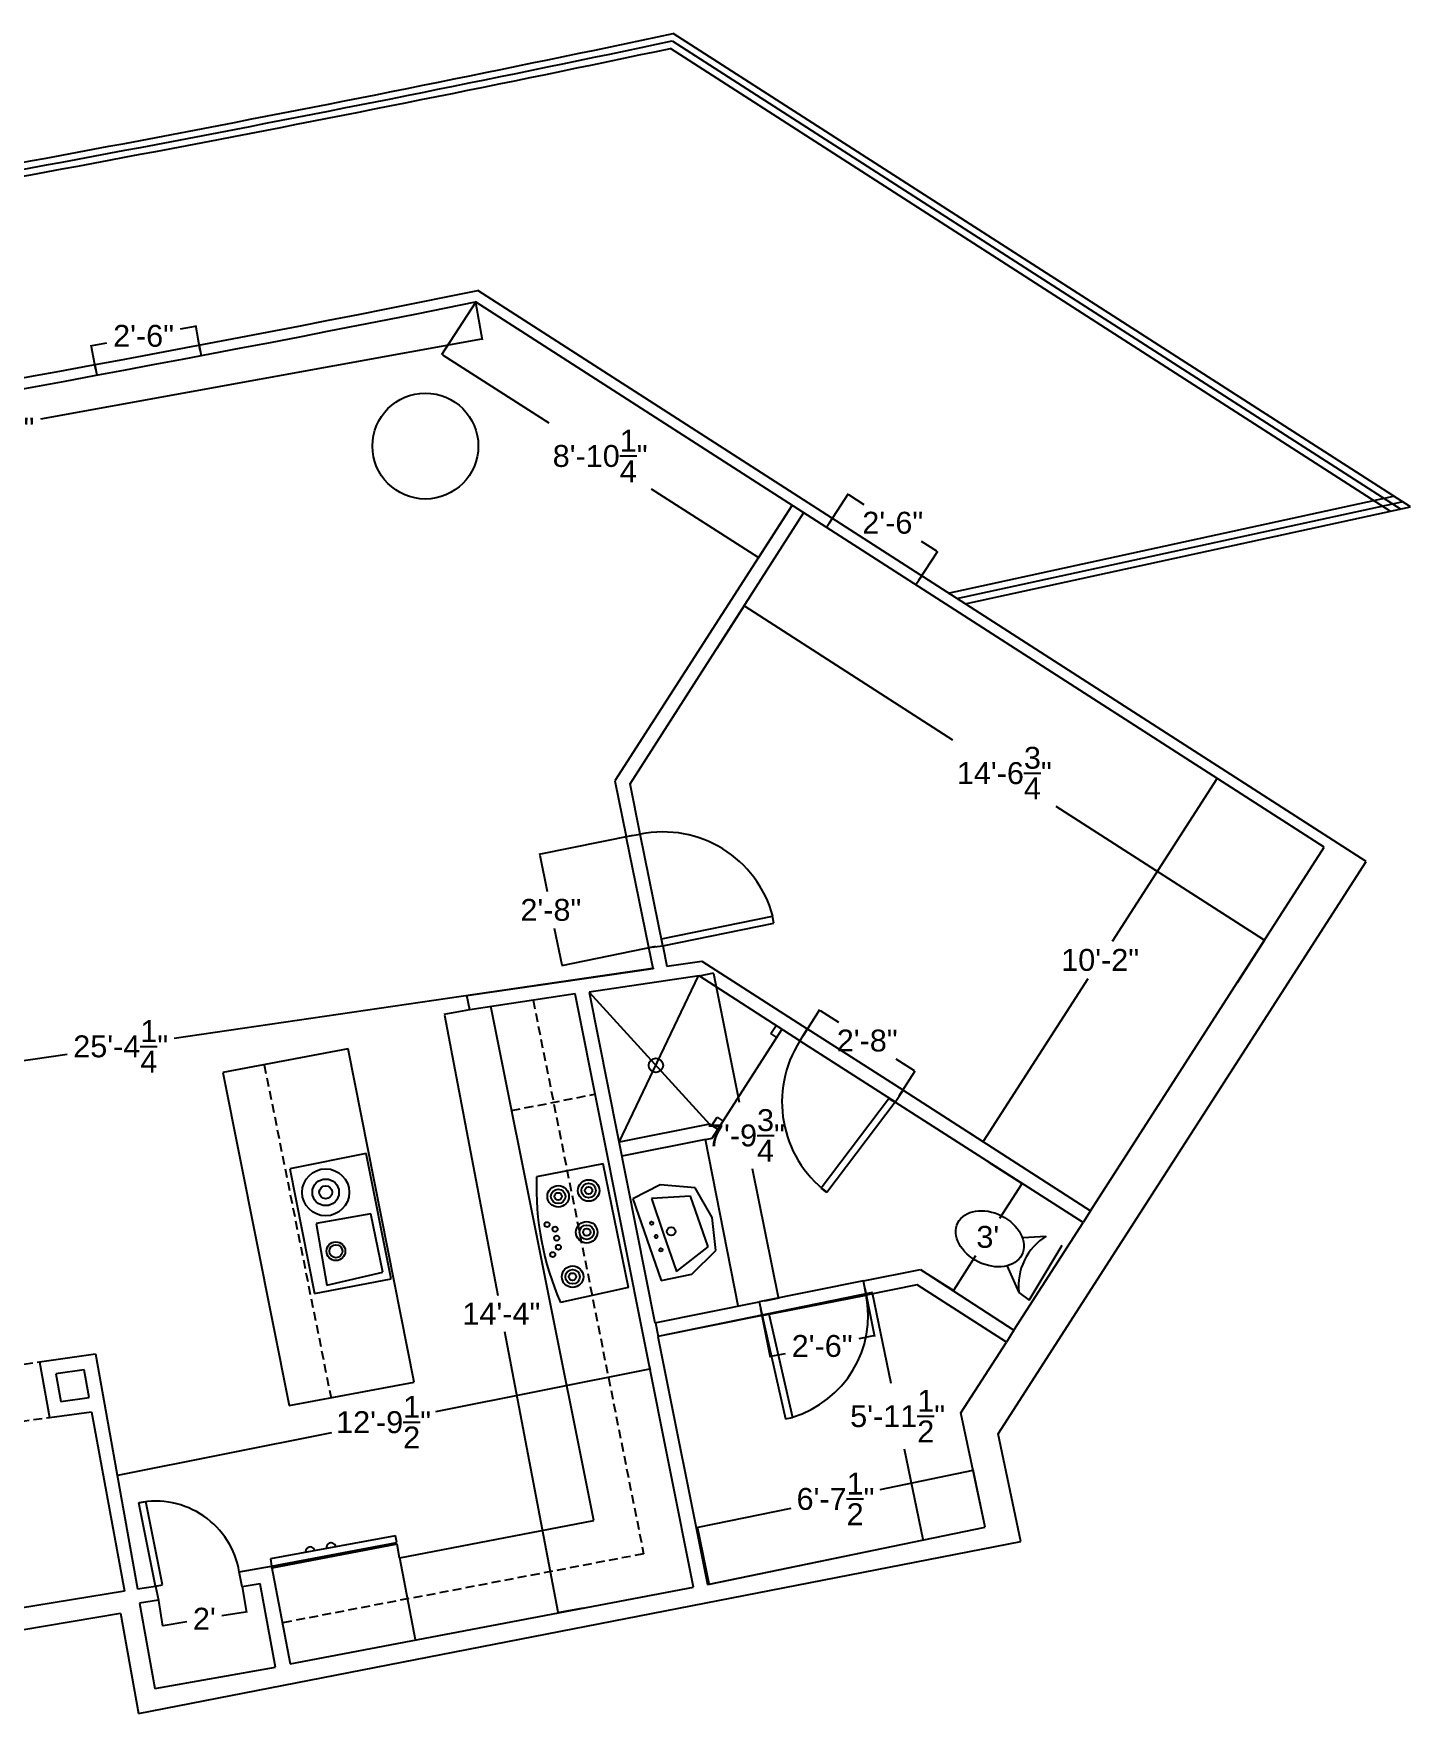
# Model space of a CAD drawing. Header units: inches. Extents: x -185 to 760, y -132 to 534.
# Drawn here: x 370.8 to 759.8, y 59.1 to 533.8 of the extents above; entities that cross this region are included whole.
import ezdxf

# ---------------------------------------------------------------- set-up
doc = ezdxf.new("R2010")
doc.units = ezdxf.units.IN
doc.header["$LTSCALE"] = 10
doc.header["$MEASUREMENT"] = 0
doc.linetypes.add('HIDDEN', pattern=[0.375, 0.25, -0.125])
doc.layers.get('0').update_dxf_attribs({"color": 5})
doc.layers.add('Dimensions', color=1, linetype='Continuous')
doc.layers.add('Hidden', color=3, linetype='HIDDEN')
doc.styles.get("Standard").update_dxf_attribs({"font": 'arial.ttf'})
doc.dimstyles.get("Standard").update_dxf_attribs({"dimtxt": 6.1875, "dimasz": 0.18, "dimexe": 0.18, "dimexo": 0.0625, "dimgap": 2.0625, "dimtad": 0, "dimtih": 1, "dimtoh": 1, "dimzin": 0, "dimdsep": 46, "dimlunit": 4, "dimtxsty": 'Standard', "dimcen": 0.09, "dimadec": 0, "dimazin": 0, "dimtfac": 1, "dimtofl": 0, "dimtmove": 0, "dimatfit": 3, "dimfxl": 1, "dimtolj": 1, "dimtzin": 0, "dimarcsym": 0})

# ---------------------------------------------------------------- blocks, each defined once
blk = doc.blocks.new('*D10')
at = {"layer": 'Defpoints', "color": 0, "transparency": 16777216}
for p in [(563.92, 360.08), (718.63, 277.54), (710.95, 265.6)]:
    blk.add_point(p, dxfattribs=at)
at = {"layer": 'Dimensions', "color": 0, "lineweight": -2, "transparency": 16777216}
for p, q in [((563.96, 360.13), (571.7, 372.18)), ((571.75, 371.93), (630.48, 334.19)), ((718.47, 277.64), (659.74, 315.38)), ((710.98, 265.65), (718.72, 277.7))]:
    blk.add_line(p, q, dxfattribs=at)
at = {"layer": 'Dimensions', "color": 0, "transparency": 16777216}
for points in [[(571.77, 371.96), (571.74, 371.9), (571.6, 372.03)], [(718.49, 277.67), (718.46, 277.62), (718.63, 277.54)]]:
    blk.add_solid(points, dxfattribs=at)
at = {"layer": 'Dimensions', "color": 0, "transparency": 16777216, "insert": (645.11, 324.79), "char_height": 6.1875, "attachment_point": 5}
blk.add_mtext('\\A1;14\'-6{\\H1.000000x;\\S3/4;}"', dxfattribs=at)
blk = doc.blocks.new('*D11')
at = {"layer": 'Defpoints', "color": 0, "transparency": 16777216}
for p in [(701.31, 325.82), (635.23, 223.14), (639.15, 220.62)]:
    blk.add_point(p, dxfattribs=at)
at = {"layer": 'Dimensions', "color": 0, "lineweight": -2, "transparency": 16777216}
for p, q in [((705.13, 323.15), (675.55, 277.18)), ((701.36, 325.79), (705.38, 323.2)), ((639.25, 220.77), (668.83, 266.74)), ((635.28, 223.1), (639.3, 220.52))]:
    blk.add_line(p, q, dxfattribs=at)
at = {"layer": 'Dimensions', "color": 0, "transparency": 16777216}
for points in [[(705.11, 323.17), (705.16, 323.13), (705.23, 323.3)], [(639.22, 220.78), (639.27, 220.75), (639.15, 220.62)]]:
    blk.add_solid(points, dxfattribs=at)
at = {"layer": 'Dimensions', "color": 0, "transparency": 16777216, "insert": (672.19, 271.96), "char_height": 6.188, "attachment_point": 5}
blk.add_mtext('\\A1;10\'-2"', dxfattribs=at)
blk = doc.blocks.new('*D12')
at = {"layer": 'Defpoints', "color": 0, "transparency": 16777216}
for p in [(588.4, 250.8), (619.85, 240.53), (615.36, 233.52)]:
    blk.add_point(p, dxfattribs=at)
at = {"layer": 'Dimensions', "color": 0, "lineweight": -2, "transparency": 16777216}
for p, q in [((588.44, 250.85), (592.99, 257.96)), ((593.05, 257.71), (598.23, 254.39)), ((619.7, 240.62), (614.52, 243.95)), ((615.4, 233.57), (619.95, 240.68))]:
    blk.add_line(p, q, dxfattribs=at)
at = {"layer": 'Dimensions', "color": 0, "transparency": 16777216}
for points in [[(593.06, 257.74), (593.03, 257.68), (592.89, 257.81)], [(619.72, 240.65), (619.69, 240.6), (619.85, 240.53)]]:
    blk.add_solid(points, dxfattribs=at)
at = {"layer": 'Dimensions', "color": 0, "transparency": 16777216, "insert": (606.37, 249.17), "char_height": 6.188, "attachment_point": 5}
blk.add_mtext('\\A1;2\'-8"', dxfattribs=at)
blk = doc.blocks.new('*D13')
at = {"layer": 'Defpoints', "color": 0, "transparency": 16777216}
for p in [(595.72, 395.44), (626.21, 387.4), (620.96, 379.22)]:
    blk.add_point(p, dxfattribs=at)
at = {"layer": 'Dimensions', "color": 0, "lineweight": -2, "transparency": 16777216}
for p, q in [((595.75, 395.49), (601.06, 403.76)), ((601.12, 403.51), (605.46, 400.72)), ((626.06, 387.49), (621.71, 390.28)), ((620.99, 379.28), (626.3, 387.55))]:
    blk.add_line(p, q, dxfattribs=at)
at = {"layer": 'Dimensions', "color": 0, "transparency": 16777216}
for points in [[(601.13, 403.54), (601.1, 403.49), (600.97, 403.61)], [(626.07, 387.52), (626.04, 387.47), (626.21, 387.4)]]:
    blk.add_solid(points, dxfattribs=at)
at = {"layer": 'Dimensions', "color": 0, "transparency": 16777216, "insert": (613.59, 395.5), "char_height": 6.188, "attachment_point": 5}
blk.add_mtext('\\A1;2\'-6"', dxfattribs=at)
blk = doc.blocks.new('*D14')
at = {"layer": 'Defpoints', "color": 0, "transparency": 16777216}
for p in [(416.66, 451.06), (417.93, 444.19), (388.44, 438.72)]:
    blk.add_point(p, dxfattribs=at)
at = {"layer": 'Dimensions', "color": 0, "lineweight": -2, "transparency": 16777216}
for p, q in [((416.48, 451.02), (412.25, 450.24)), ((417.92, 444.25), (416.63, 451.23)), ((387.34, 445.62), (391.57, 446.4)), ((388.43, 438.78), (387.13, 445.76))]:
    blk.add_line(p, q, dxfattribs=at)
at = {"layer": 'Dimensions', "color": 0, "transparency": 16777216}
for points in [[(416.48, 451.05), (416.49, 451), (416.66, 451.06)], [(387.33, 445.65), (387.35, 445.59), (387.16, 445.59)]]:
    blk.add_solid(points, dxfattribs=at)
at = {"layer": 'Dimensions', "color": 0, "transparency": 16777216, "insert": (401.91, 448.32), "char_height": 6.188, "attachment_point": 5}
blk.add_mtext('\\A1;2\'-6"', dxfattribs=at)
blk = doc.blocks.new('*D17')
at = {"layer": 'Defpoints', "color": 0, "transparency": 16777216}
for p in [(605.68, 179.28), (576.24, 173.44), (608.36, 165.79)]:
    blk.add_point(p, dxfattribs=at)
at = {"layer": 'Dimensions', "color": 0, "lineweight": -2, "transparency": 16777216}
for p, q in [((605.7, 179.22), (608.39, 165.62)), ((576.26, 173.38), (578.95, 159.78)), ((608.18, 165.76), (603.98, 164.93)), ((579.1, 159.99), (583.3, 160.82))]:
    blk.add_line(p, q, dxfattribs=at)
at = {"layer": 'Dimensions', "color": 0, "transparency": 16777216}
for points in [[(608.18, 165.79), (608.19, 165.73), (608.36, 165.79)], [(579.09, 160.02), (579.1, 159.96), (578.92, 159.95)]]:
    blk.add_solid(points, dxfattribs=at)
at = {"layer": 'Dimensions', "color": 0, "transparency": 16777216, "insert": (593.64, 162.87), "char_height": 6.188, "attachment_point": 5}
blk.add_mtext('\\A1;2\'-6"', dxfattribs=at)
blk = doc.blocks.new('*D18')
at = {"layer": 'Defpoints', "color": 0, "transparency": 16777216}
for p in [(540.24, 307.2), (546.64, 275.76), (520.19, 270.38)]:
    blk.add_point(p, dxfattribs=at)
at = {"layer": 'Dimensions', "color": 0, "lineweight": -2, "transparency": 16777216}
for p, q in [((540.18, 307.19), (513.62, 301.78)), ((513.83, 301.64), (515.93, 291.32)), ((520.16, 270.55), (518.06, 280.88)), ((546.58, 275.75), (520.02, 270.34))]:
    blk.add_line(p, q, dxfattribs=at)
at = {"layer": 'Dimensions', "color": 0, "transparency": 16777216}
for points in [[(513.86, 301.65), (513.8, 301.64), (513.79, 301.82)], [(520.19, 270.56), (520.13, 270.55), (520.19, 270.38)]]:
    blk.add_solid(points, dxfattribs=at)
at = {"layer": 'Dimensions', "color": 0, "transparency": 16777216, "insert": (516.99, 286.1), "char_height": 6.188, "attachment_point": 5}
blk.add_mtext('\\A1;2\'-8"', dxfattribs=at)
blk = doc.blocks.new('*D23')
at = {"layer": 'Defpoints', "color": 0, "transparency": 16777216}
for p in [(406.08, 91.04), (429.76, 94.88), (430.92, 87.75)]:
    blk.add_point(p, dxfattribs=at)
at = {"layer": 'Dimensions', "color": 0, "lineweight": -2, "transparency": 16777216}
for p, q in [((406.09, 90.98), (407.27, 83.73)), ((429.77, 94.82), (430.95, 87.57)), ((430.74, 87.72), (424.04, 86.64)), ((407.42, 83.94), (414.12, 85.03))]:
    blk.add_line(p, q, dxfattribs=at)
at = {"layer": 'Dimensions', "color": 0, "transparency": 16777216}
for points in [[(430.74, 87.75), (430.75, 87.69), (430.92, 87.75)], [(407.41, 83.97), (407.42, 83.91), (407.24, 83.91)]]:
    blk.add_solid(points, dxfattribs=at)
at = {"layer": 'Dimensions', "color": 0, "transparency": 16777216, "insert": (419.08, 85.83), "char_height": 6.188, "attachment_point": 5}
blk.add_mtext("\\A1;2'", dxfattribs=at)
blk = doc.blocks.new('*D29')
at = {"layer": 'Defpoints', "color": 0, "transparency": 16777216}
for p in [(545.92, 269.6), (545.93, 269.57), (244.96, 225.6)]:
    blk.add_point(p, dxfattribs=at)
at = {"layer": 'Dimensions', "color": 0, "lineweight": -2, "transparency": 16777216}
for p, q in [((545.75, 269.55), (410.54, 249.78)), ((545.93, 269.54), (545.95, 269.39)), ((245.14, 225.6), (380.36, 245.37)), ((244.97, 225.54), (244.99, 225.39))]:
    blk.add_line(p, q, dxfattribs=at)
at = {"layer": 'Dimensions', "color": 0, "transparency": 16777216}
for points in [[(545.75, 269.58), (545.75, 269.52), (545.93, 269.57)], [(245.14, 225.63), (245.15, 225.57), (244.97, 225.57)]]:
    blk.add_solid(points, dxfattribs=at)
at = {"layer": 'Dimensions', "color": 0, "transparency": 16777216, "insert": (395.45, 247.57), "char_height": 6.1875, "attachment_point": 5}
blk.add_mtext('\\A1;25\'-4{\\H1.000000x;\\S1/4;}"', dxfattribs=at)
blk = doc.blocks.new('*D30')
at = {"layer": 'Defpoints', "color": 0, "transparency": 16777216}
for p in [(495.68, 457.92), (497.58, 447.41), (215.84, 407.36)]:
    blk.add_point(p, dxfattribs=at)
at = {"layer": 'Dimensions', "color": 0, "lineweight": -2, "transparency": 16777216}
for p, q in [((495.7, 457.86), (497.62, 447.23)), ((497.41, 447.38), (372.75, 424.85)), ((217.92, 396.88), (342.57, 419.4)), ((215.85, 407.3), (217.77, 396.67))]:
    blk.add_line(p, q, dxfattribs=at)
at = {"layer": 'Dimensions', "color": 0, "transparency": 16777216}
for points in [[(497.4, 447.4), (497.41, 447.35), (497.58, 447.41)], [(217.91, 396.91), (217.92, 396.85), (217.74, 396.85)]]:
    blk.add_solid(points, dxfattribs=at)
at = {"layer": 'Dimensions', "color": 0, "transparency": 16777216, "insert": (357.66, 422.13), "char_height": 6.1875, "attachment_point": 5}
blk.add_mtext('\\A1;23\'-8{\\H1.000000x;\\S1/4;}"', dxfattribs=at)
blk = doc.blocks.new('*D31')
at = {"layer": 'Defpoints', "color": 0, "transparency": 16777216}
for p in [(495.7, 457.86), (585.08, 400.41), (575.61, 385.68)]:
    blk.add_point(p, dxfattribs=at)
at = {"layer": 'Dimensions', "color": 0, "lineweight": -2, "transparency": 16777216}
for p, q in [((495.66, 457.81), (486.13, 442.98)), ((486.38, 443.03), (516.38, 423.75)), ((575.46, 385.78), (545.46, 405.06)), ((585.05, 400.36), (575.52, 385.53))]:
    blk.add_line(p, q, dxfattribs=at)
at = {"layer": 'Dimensions', "color": 0, "transparency": 16777216}
for points in [[(486.4, 443.06), (486.36, 443.01), (486.23, 443.13)], [(575.48, 385.81), (575.45, 385.76), (575.61, 385.68)]]:
    blk.add_solid(points, dxfattribs=at)
at = {"layer": 'Dimensions', "color": 0, "transparency": 16777216, "insert": (530.92, 414.41), "char_height": 6.1875, "attachment_point": 5}
blk.add_mtext('\\A1;8\'-10{\\H1.000000x;\\S1/4;}"', dxfattribs=at)
blk = doc.blocks.new('*D33')
at = {"layer": 'Defpoints', "color": 0, "transparency": 16777216}
for p in [(544.77, 157.46), (544.99, 156.39), (394.24, 127.44)]:
    blk.add_point(p, dxfattribs=at)
at = {"layer": 'Dimensions', "color": 0, "lineweight": -2, "transparency": 16777216}
for p, q in [((544.78, 157.4), (545.02, 156.22)), ((544.81, 156.36), (484.38, 144.31)), ((394.63, 126.41), (455.07, 138.46)), ((394.26, 127.38), (394.49, 126.2))]:
    blk.add_line(p, q, dxfattribs=at)
at = {"layer": 'Dimensions', "color": 0, "transparency": 16777216}
for points in [[(544.8, 156.39), (544.81, 156.33), (544.99, 156.39)], [(394.63, 126.44), (394.64, 126.38), (394.46, 126.37)]]:
    blk.add_solid(points, dxfattribs=at)
at = {"layer": 'Dimensions', "color": 0, "transparency": 16777216, "insert": (469.72, 141.38), "char_height": 6.1875, "attachment_point": 5}
blk.add_mtext('\\A1;12\'-9{\\H1.000000x;\\S1/2;}"', dxfattribs=at)
blk = doc.blocks.new('*D34')
at = {"layer": 'Defpoints', "color": 0, "transparency": 16777216}
for p in [(494.08, 257.92), (519.07, 87.51), (526.21, 88.87)]:
    blk.add_point(p, dxfattribs=at)
at = {"layer": 'Dimensions', "color": 0, "lineweight": -2, "transparency": 16777216}
for p, q in [((494.02, 257.91), (486.77, 256.53)), ((486.98, 256.39), (502.03, 177.21)), ((519.04, 87.69), (503.99, 166.87)), ((526.15, 88.85), (518.9, 87.48))]:
    blk.add_line(p, q, dxfattribs=at)
at = {"layer": 'Dimensions', "color": 0, "transparency": 16777216}
for points in [[(487.01, 256.39), (486.95, 256.38), (486.95, 256.56)], [(519.07, 87.69), (519.01, 87.68), (519.07, 87.51)]]:
    blk.add_solid(points, dxfattribs=at)
at = {"layer": 'Dimensions', "color": 0, "transparency": 16777216, "insert": (503.01, 172.04), "char_height": 6.188, "attachment_point": 5}
blk.add_mtext('\\A1;14\'-4"', dxfattribs=at)
blk = doc.blocks.new('*D42')
at = {"layer": 'Defpoints', "color": 0, "transparency": 16777216}
for p in [(547.28, 165.62), (622.18, 108.07), (561.71, 95.61)]:
    blk.add_point(p, dxfattribs=at)
at = {"layer": 'Dimensions', "color": 0, "lineweight": -2, "transparency": 16777216}
for p, q in [((547.34, 165.63), (607.93, 178.12)), ((607.79, 177.9), (613.04, 152.44)), ((622.15, 108.25), (616.9, 133.72)), ((561.77, 95.62), (622.36, 108.11))]:
    blk.add_line(p, q, dxfattribs=at)
at = {"layer": 'Dimensions', "color": 0, "transparency": 16777216}
for points in [[(607.82, 177.91), (607.76, 177.9), (607.75, 178.08)], [(622.18, 108.26), (622.12, 108.24), (622.18, 108.07)]]:
    blk.add_solid(points, dxfattribs=at)
at = {"layer": 'Dimensions', "color": 0, "transparency": 16777216, "insert": (614.97, 143.08), "char_height": 6.1875, "attachment_point": 5}
blk.add_mtext('\\A1;5\'-11{\\H1.000000x;\\S1/2;}"', dxfattribs=at)
blk = doc.blocks.new('*D43')
at = {"layer": 'Defpoints', "color": 0, "transparency": 16777216}
for p in [(636.38, 127.72), (639.69, 111.68), (561.77, 95.62)]:
    blk.add_point(p, dxfattribs=at)
at = {"layer": 'Dimensions', "color": 0, "lineweight": -2, "transparency": 16777216}
for p, q in [((636.2, 127.68), (609.98, 122.28)), ((639.67, 111.74), (636.34, 127.9)), ((558.64, 111.7), (584.86, 117.1)), ((561.76, 95.68), (558.43, 111.84))]:
    blk.add_line(p, q, dxfattribs=at)
at = {"layer": 'Dimensions', "color": 0, "transparency": 16777216}
for points in [[(636.2, 127.71), (636.21, 127.66), (636.38, 127.72)], [(558.63, 111.73), (558.65, 111.67), (558.46, 111.66)]]:
    blk.add_solid(points, dxfattribs=at)
at = {"layer": 'Dimensions', "color": 0, "transparency": 16777216, "insert": (597.42, 119.69), "char_height": 6.1875, "attachment_point": 5}
blk.add_mtext('\\A1;6\'-7{\\H1.000000x;\\S1/2;}"', dxfattribs=at)
blk = doc.blocks.new('*D48')
at = {"layer": 'Defpoints', "color": 0, "transparency": 16777216}
for p in [(640.8, 214.8), (650.12, 208.85), (621.44, 184.48)]:
    blk.add_point(p, dxfattribs=at)
at = {"layer": 'Dimensions', "color": 0, "lineweight": -2, "transparency": 16777216}
for p, q in [((640.86, 214.77), (650.27, 208.76)), ((650.02, 208.7), (643.78, 198.92)), ((630.86, 178.68), (637.1, 188.47)), ((621.5, 184.45), (630.91, 178.44))]:
    blk.add_line(p, q, dxfattribs=at)
at = {"layer": 'Dimensions', "color": 0, "transparency": 16777216}
for points in [[(650, 208.72), (650.05, 208.68), (650.12, 208.85)], [(630.83, 178.7), (630.88, 178.67), (630.76, 178.53)]]:
    blk.add_solid(points, dxfattribs=at)
at = {"layer": 'Dimensions', "color": 0, "transparency": 16777216, "insert": (640.44, 193.69), "char_height": 6.188, "attachment_point": 5}
blk.add_mtext("\\A1;3'", dxfattribs=at)
blk = doc.blocks.new('*D49')
at = {"layer": 'Defpoints', "color": 0, "transparency": 16777216}
for p in [(558.88, 267.52), (577.35, 175.66), (581.35, 176.47)]:
    blk.add_point(p, dxfattribs=at)
at = {"layer": 'Dimensions', "color": 0, "lineweight": -2, "transparency": 16777216}
for p, q in [((558.95, 267.53), (563.06, 268.36)), ((562.91, 268.15), (570.22, 231.8)), ((581.31, 176.64), (574, 213)), ((577.42, 175.68), (581.53, 176.5))]:
    blk.add_line(p, q, dxfattribs=at)
at = {"layer": 'Dimensions', "color": 0, "transparency": 16777216}
for points in [[(562.94, 268.15), (562.88, 268.14), (562.88, 268.33)], [(581.34, 176.65), (581.28, 176.64), (581.35, 176.47)]]:
    blk.add_solid(points, dxfattribs=at)
at = {"layer": 'Dimensions', "color": 0, "transparency": 16777216, "insert": (572.11, 222.4), "char_height": 6.1875, "attachment_point": 5}
blk.add_mtext('\\A1;7\'-9{\\H1.000000x;\\S3/4;}"', dxfattribs=at)

msp = doc.modelspace()

# ---------------------------------------------------------------- linework, layer by layer
for p, q in [((551.29, 531.697), (757.126, 399.363)), ((759.846, 400.003), (551.524, 533.763)), ((754.174, 398.769), (550.75, 529.564)), ((747.311, 299.775), (496.324, 461.123)), ((735.525, 303.842), (495.684, 457.923)), ((417.658, 445.676), (418.209, 442.706)), ((388.162, 440.205), (388.713, 437.234)), ((585.125, 400.483), (535.044, 322.562)), ((629.285, 375.682), (755.046, 403.043)), ((631.712, 374.088), (757.445, 401.443)), ((634.085, 372.642), (759.846, 400.003)), ((539.364, 321.762), (588.484, 398.403)), ((596.525, 396.697), (594.907, 394.179)), ((621.765, 380.482), (620.147, 377.964)), ((535.044, 322.562), (538.244, 306.882)), ((542.244, 307.522), (539.364, 321.762)), ((538.244, 306.882), (542.244, 307.522)), ((544.644, 275.522), (538.244, 306.882)), ((548.644, 276.002), (542.244, 307.522)), ((669.445, 201.121), (735.525, 303.842)), ((643.364, 138.08), (747.311, 299.775)), ((548.246, 277.962), (579.606, 284.329)), ((548.644, 276.002), (580.004, 282.369)), ((580.004, 282.369), (579.606, 284.329)), ((544.644, 275.522), (548.644, 276.002)), ((545.924, 269.601), (544.644, 275.522)), ((548.644, 276.002), (549.765, 270.241)), ((549.765, 270.241), (559.684, 271.681)), ((559.684, 271.681), (589.444, 252.482)), ((493.284, 261.922), (545.924, 269.601)), ((558.884, 267.522), (527.845, 262.882)), ((536.325, 220.482), (558.693, 267.493)), ((587.364, 249.121), (558.884, 267.522)), ((494.084, 257.922), (493.284, 261.922)), ((523.844, 262.402), (494.084, 257.922)), ((557.275, 94.769), (523.844, 262.402)), ((527.845, 262.882), (546.404, 169.441)), ((527.845, 262.882), (561.765, 225.601)), ((529.124, 113.6), (500.004, 258.882)), ((562.564, 221.601), (582.245, 252.321)), ((579.143, 251.19), (580.645, 253.442)), ((589.444, 252.482), (587.364, 249.121)), ((616.484, 235.201), (589.444, 252.482)), ((459.684, 246.882), (424.324, 240.161)), ((478.403, 152.64), (459.684, 246.882)), ((580.808, 250.079), (579.143, 251.19)), ((587.364, 249.121), (614.261, 231.865)), ((424.324, 240.161), (443.043, 146.08)), ((612.648, 233.046), (593.373, 207.503)), ((612.772, 232.68), (614.245, 231.841)), ((614.245, 231.841), (616.484, 235.201)), ((616.484, 235.201), (669.445, 201.121)), ((614.245, 231.841), (594.97, 206.298)), ((667.365, 197.761), (614.245, 231.841)), ((561.765, 225.601), (536.325, 220.482)), ((564.164, 224.161), (561.765, 225.601)), ((562.45, 225.19), (564.004, 227.522)), ((564.004, 227.522), (565.673, 226.453)), ((560.655, 221.229), (537.049, 216.54)), ((560.655, 221.229), (562.564, 221.601)), ((569.924, 174.241), (560.655, 221.229)), ((464.804, 217.281), (443.204, 212.961)), ((471.844, 181.921), (464.774, 217.275)), ((531.764, 214.4), (512.964, 210.721)), ((538.884, 179.441), (531.764, 214.4)), ((443.204, 212.961), (450.243, 177.761)), ((547.903, 208.452), (540.18, 204.458)), ((540.18, 204.458), (548.115, 181.416)), ((556.463, 205.276), (545.4, 204.599)), ((545.4, 204.599), (548.845, 194.488)), ((557.798, 207.576), (547.903, 208.452)), ((561.444, 190.909), (556.463, 205.276)), ((562.553, 199.254), (557.798, 207.576)), ((594.97, 206.298), (593.373, 207.503)), ((466.087, 200.272), (450.633, 197.476)), ((469.533, 183.758), (466.087, 200.272)), ((669.445, 201.121), (667.365, 197.761)), ((450.633, 197.476), (453.713, 180.051)), ((563.623, 189.876), (562.553, 199.254)), ((647.826, 167.374), (667.365, 197.761)), ((548.845, 194.488), (552.486, 183.903)), ((552.486, 183.903), (561.444, 190.909)), ((656.86, 193.846), (650.411, 193.506)), ((652.165, 175.83), (661.445, 191.372)), ((556.814, 183.217), (563.623, 189.876)), ((645.784, 185.622), (649.204, 178.02)), ((450.243, 177.761), (471.844, 181.921)), ((453.713, 180.051), (469.533, 183.758)), ((548.115, 181.416), (556.814, 183.217)), ((605.285, 181.281), (575.845, 175.361)), ((605.285, 181.281), (621.444, 184.481)), ((606.085, 177.281), (605.285, 181.281)), ((621.444, 184.481), (647.826, 167.374)), ((538.884, 179.441), (519.684, 175.201)), ((576.644, 171.521), (606.085, 177.281)), ((620.484, 180.161), (606.085, 177.281)), ((645.765, 164.001), (620.484, 180.161)), ((649.204, 178.02), (652.165, 175.83)), ((546.404, 169.441), (575.845, 175.361)), ((576.644, 171.521), (547.204, 165.6)), ((575.845, 175.361), (576.644, 171.521)), ((578.605, 171.916), (576.644, 171.521)), ((576.644, 171.521), (583.318, 142.273)), ((578.594, 171.966), (585.268, 142.718)), ((546.51, 169.463), (547.279, 165.615)), ((647.826, 167.374), (645.765, 164.001)), ((547.204, 165.6), (561.285, 95.521)), ((632.805, 144.001), (645.765, 164.001)), ((372.483, 158.401), (388.323, 160.64)), ((372.483, 158.401), (375.362, 142.721)), ((388.323, 160.64), (400.163, 94.24)), ((385.123, 156.16), (377.123, 155.041)), ((377.123, 155.041), (378.563, 147.2)), ((386.563, 148.321), (385.123, 156.16)), ((443.043, 146.08), (478.403, 152.64)), ((378.563, 147.2), (386.563, 148.321)), ((375.362, 142.721), (387.203, 144.321)), ((387.203, 144.321), (396.483, 93.6)), ((583.318, 142.273), (585.268, 142.718)), ((639.685, 111.68), (632.805, 144.001)), ((649.765, 107.68), (643.364, 138.08)), ((400.579, 118.575), (402.54, 118.967)), ((407.245, 95.433), (402.54, 118.967)), ((405.284, 95.041), (400.579, 118.575)), ((473.089, 109.274), (437.764, 102.72)), ((473.443, 107.361), (473.089, 109.274)), ((474.328, 103.057), (529.124, 113.6)), ((561.285, 95.521), (639.685, 111.68)), ((400.499, 59.072), (649.765, 107.68)), ((438.083, 100.64), (473.443, 107.361)), ((473.604, 106.881), (438.19, 100.087)), ((474.244, 103.041), (473.604, 106.881)), ((428.963, 99.041), (438.083, 100.64)), ((437.764, 102.72), (438.083, 100.64)), ((438.083, 100.64), (443.363, 73.12)), ((438.19, 100.087), (438.083, 100.64)), ((478.724, 79.84), (474.328, 103.057)), ((400.163, 94.24), (405.284, 95.041)), ((405.284, 95.041), (407.245, 95.433)), ((405.284, 95.041), (406.083, 91.041)), ((429.764, 94.88), (428.963, 99.041)), ((434.883, 95.68), (429.764, 94.88)), ((439.204, 72.16), (434.883, 95.68)), ((396.483, 93.6), (366.546, 88.745)), ((406.083, 91.041), (400.804, 90.24)), ((400.804, 90.24), (405.123, 66.08)), ((443.363, 73.12), (557.275, 94.769)), ((367.549, 82.724), (395.363, 87.36)), ((395.363, 87.36), (400.499, 59.072)), ((405.123, 66.08), (439.204, 72.16))]:
    msp.add_line(p, q)
for centre, radius in [((481.524, 417.203), 14.96), ((546.66, 242.203), 2.019), ((453.364, 206.321), 6.64), ((453.364, 206.321), 3.759), ((527.663, 206.836), 3.04), ((527.663, 206.836), 2.04), ((453.364, 206.321), 1.839), ((519.059, 205.175), 3.04), ((519.059, 205.175), 2.04), ((519.059, 205.175), 1.04), ((527.663, 206.836), 1.04), ((515.924, 197.201), 0.72), ((518.164, 195.921), 0.72), ((527.124, 195.041), 3.04), ((527.124, 195.041), 2.04), ((527.124, 195.041), 1.04), ((545.46, 197.593), 0.452), ((550.964, 195.281), 1.2), ((456.243, 189.681), 2.64), ((456.243, 189.681), 1.839), ((518.644, 193.361), 0.72), ((519.124, 190.801), 0.72), ((546.739, 193.829), 0.452), ((548.082, 190.044), 0.452), ((517.524, 188.721), 0.72), ((523.124, 182.481), 3.04), ((523.124, 182.481), 2.04), ((523.124, 182.481), 1.04)]:
    msp.add_circle(centre, radius)
for centre, radius, start, end in [((-915.183, 7459.862), 7079.694, 279.6180026, 281.9566122), ((-927.29, 7527.036), 7149.893, 279.6236736, 281.9347389), ((-962.984, 7718.534), 7346.611, 279.6484616, 281.890696), ((-911.868, 7452.482), 7131.768, 276.9715417, 281.3880813), ((-912.07, 7449.837), 7132.224, 277.0491389, 281.3837562), ((548.644, 276.002), 32.163, 15.05361, 101.47728), ((614.245, 231.841), 31.956, 147.26612, 232.96181), ((594.221, 207.699), 81.313, 177.87009, 203.55745), ((665.742, 179.839), 16.638, 121.85804, 186.27695), ((576.644, 171.521), 29.998, 286.66777, 11.30464), ((405.284, 95.041), 24.015, 9.58808, 101.30464), ((448.963, 104.8), 1.317, 8.73623, 192.65229), ((454.921, 105.968), 1.318, 7.74675, 193.27389)]:
    msp.add_arc(centre, radius, start, end)
msp.add_ellipse((641.023, 193.189), major_axis=(-9.031, 4.514), ratio=0.721722)
at = {"layer": 'Hidden'}
for p, q in [((511.974, 260.615), (543.204, 104.16)), ((436.007, 242.382), (454.883, 148.16)), ((505.905, 229.438), (529.444, 234.081)), ((323.522, 151.68), (372.483, 158.401)), ((326.233, 135.897), (375.362, 142.721)), ((543.204, 104.16), (441.175, 84.677))]:
    msp.add_line(p, q, dxfattribs=at)

# ---------------------------------------------------------------- dimensions: what is measured, and where the dimension line sits
at = {"layer": 'Dimensions'}
for p1, p2, distance, picture, middle in [((215.842, 407.363), (495.684, 457.923), -10.686, '*D30', (357.663, 422.127)), ((495.695, 457.862), (585.08, 400.414), -17.509, '*D31', (530.921, 414.408)), ((388.437, 438.72), (417.934, 444.191), 6.984, '*D14', (401.912, 448.322)), ((595.716, 395.438), (620.956, 379.223), 9.714, '*D13', (613.586, 395.503)), ((563.924, 360.082), (710.949, 265.598), 14.199, '*D10', (645.113, 324.786)), ((701.309, 325.824), (635.23, 223.138), 4.662, '*D11', (672.19, 271.958)), ((540.244, 307.202), (546.644, 275.762), -26.994, '*D18', (516.993, 286.098)), ((244.962, 225.601), (545.924, 269.601), -0.03, '*D29', (395.447, 247.572)), ((558.884, 267.522), (577.355, 175.665), 4.075, '*D49', (572.114, 222.397)), ((494.084, 257.922), (526.213, 88.866), -7.267, '*D34', (503.01, 172.037)), ((588.404, 250.801), (615.365, 233.521), 8.321, '*D12', (606.374, 249.167)), ((621.444, 184.481), (640.805, 214.801), -11.053, '*D48', (640.44, 193.693)), ((547.279, 165.615), (561.709, 95.608), 61.746, '*D42', (614.969, 143.077)), ((576.245, 173.441), (605.685, 179.281), -13.749, '*D17', (593.64, 162.875)), ((394.243, 127.44), (544.773, 157.46), -1.088, '*D33', (469.721, 141.383)), ((561.77, 95.621), (639.685, 111.68), 16.378, '*D43', (597.421, 119.691)), ((406.083, 91.041), (429.764, 94.88), -7.223, '*D23', (419.079, 85.831))]:
    dim = msp.add_aligned_dim(p1=p1, p2=p2, distance=distance, dimstyle='Standard', dxfattribs=at)
    dim.commit()
    dim.dimension.update_dxf_attribs({"geometry": picture, "text_midpoint": middle})

doc.saveas('drawing.dxf')
